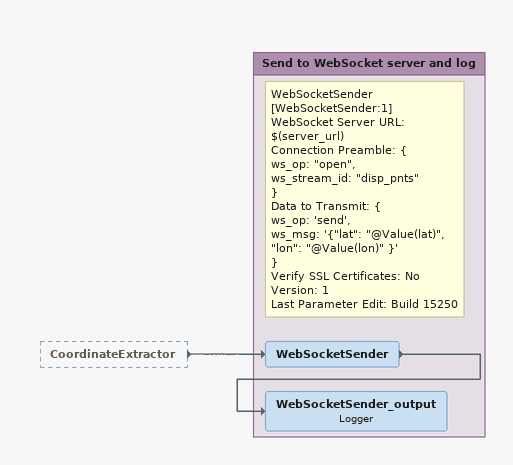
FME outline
CoordinateExtractor [outside]
    -> WebSocketSender

Bookmark: Send to WebSocket server and log
Note: WebSocketSender [WebSocketSender:1] / WebSocket Server URL: $(server_url) / Connection Preamble: { / ws_op: "open", / ws_stream_id: "disp_pnts" / } / Data to Transmit: { / ws_op: 'send', / ws_msg: '{"lat": "@Value(lat)", "lon": "@Value(lon)" }' / } / Verify SSL Certificates: No / Version: 1 / Last Parameter Edit: Build 15250
WebSocketSender
    -> WebSocketSender_output
WebSocketSender_output: Logger
